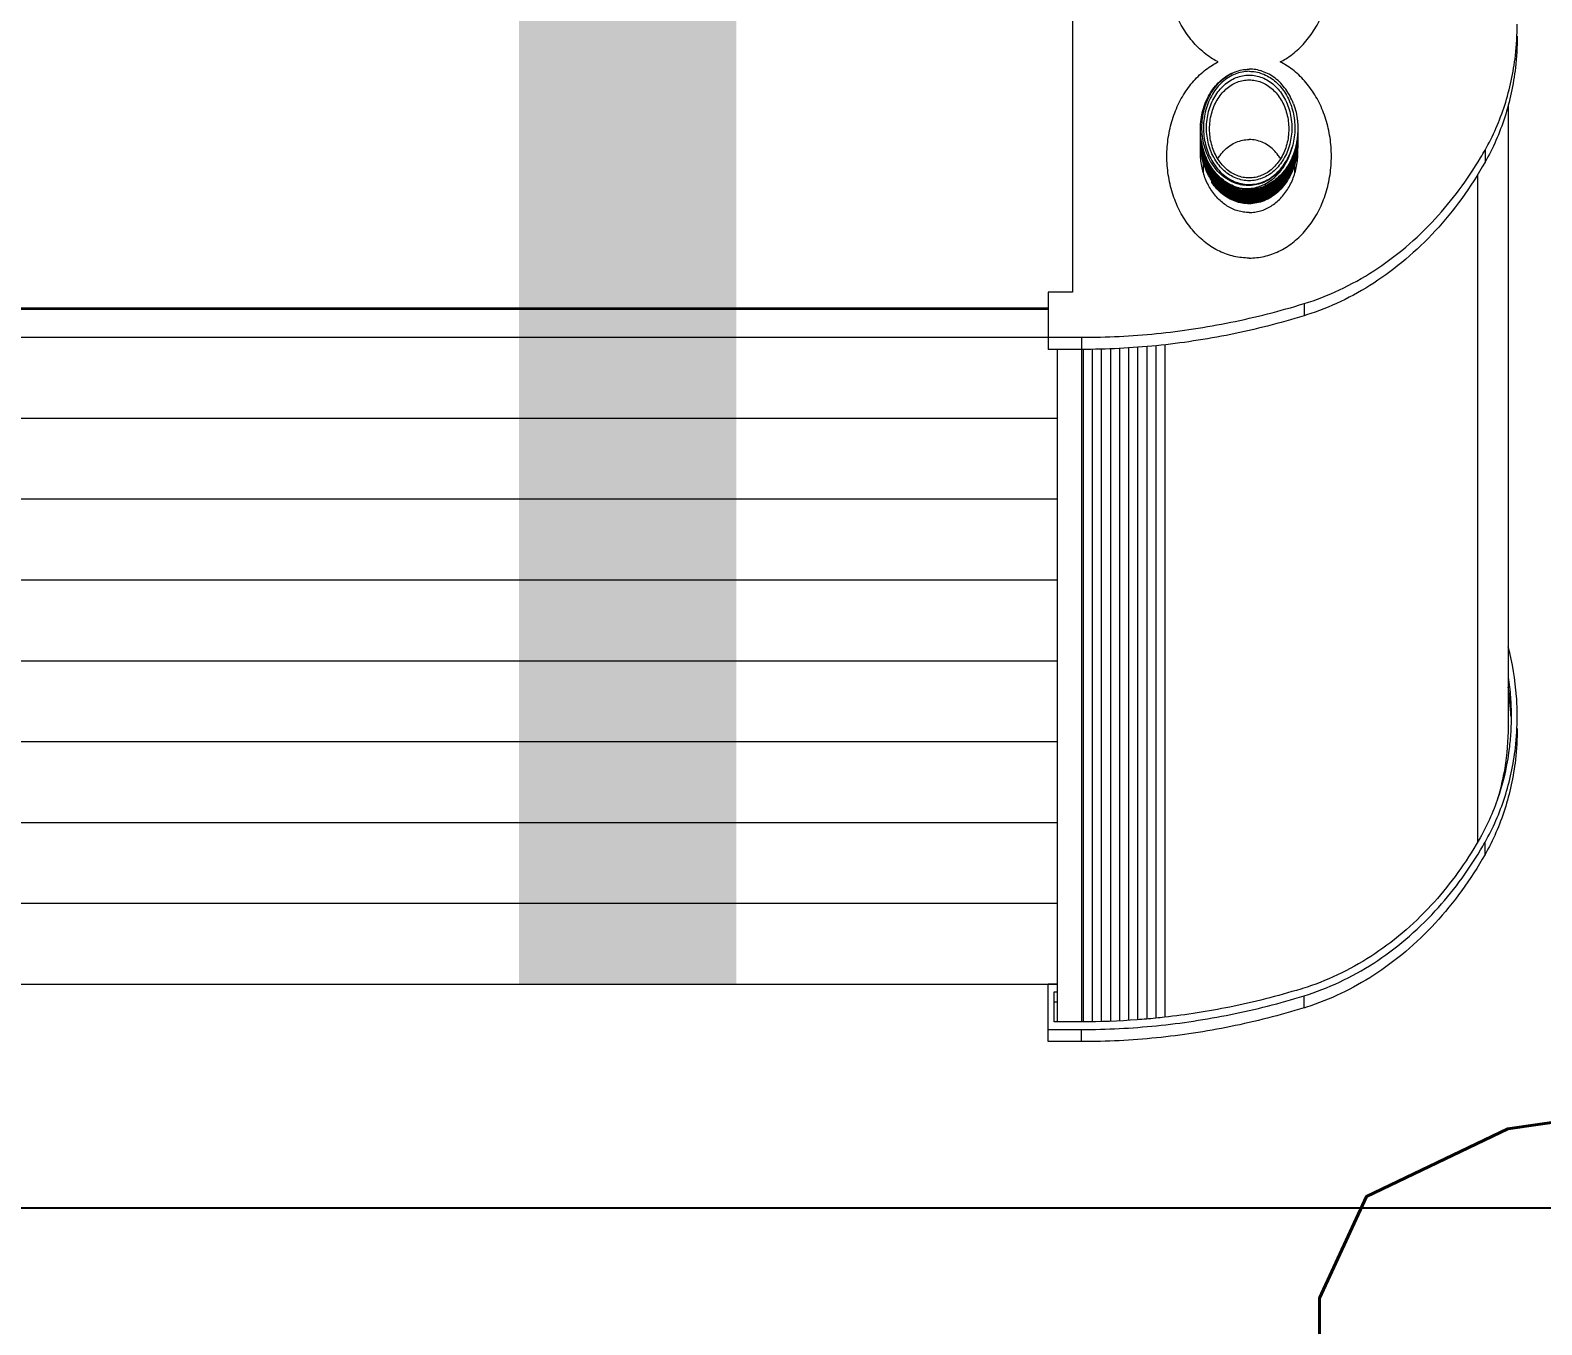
# Model space of a CAD drawing. Extents: x 27938 to 1507990, y 110129 to 923079.
# Drawn here: x 860790.5 to 861172.8, y 672027.6 to 672355.1 of the extents above; entities that cross this region are included whole.
import ezdxf

# ---------------------------------------------------------------- set-up
doc = ezdxf.new("R2010")
doc.units = 0
doc.header["$LTSCALE"] = 1000
doc.header["$MEASUREMENT"] = 0
for name, color, linetype in [('PIPE-废水', 31, 'TG_F'), ('TEXT_废水', 7, 'Continuous'), ('看线', 251, 'Continuous')]:
    doc.layers.add(name, color=color, linetype=linetype)
doc.layers.add('平面-空调预留孔', color=173, linetype='Continuous', lineweight=15)
doc.styles.add('_TWT_PIPEDN', font='SIMPLEX', dxfattribs={"width": 0.8, "height": 3.5, "bigfont": 'HZTXT'})
doc.styles.add('TG_LINETYPE', font='SIMPLEX', dxfattribs={"width": 0.8, "height": 3, "bigfont": 'HZTXT'})
doc.linetypes.add('TG_F', pattern='A,2,-0.3,["F",TG_LINETYPE,S=0.1,R=0,X=-0.23,Y=-0.15],0', length=2.3)

# ---------------------------------------------------------------- blocks, each defined once
blk = doc.blocks.new('gdgdgdrgdfsfs')
at = {"layer": '平面-空调预留孔'}
for p, q in [((701455.02, 763967.56), (701455.02, 763849.22)), ((701344.83, 763896.45), (701344.83, 763739.33)), ((701350.66, 763885.12), (701350.66, 763882.06)), ((701398.77, 763879.29), (701398.77, 763881.58)), ((701421.88, 763879.29), (701421.88, 763881.58)), ((701352.55, 763879), (701352.55, 763710.12)), ((701419.64, 763877.05), (701419.75, 763876.91)), ((701419.75, 763876.91), (701419.75, 763877.2)), ((701455.02, 763849.22), (701461.18, 763849.22)), ((701461.18, 763849.22), (701461.18, 763834.7)), ((701396.44, 763846.29), (701396.44, 763843.22)), ((703023.86, 763845.19), (701461.18, 763845.19)), ((703023.86, 763844.89), (701461.18, 763844.89)), ((701431.65, 763835.9), (701431.65, 763665.8)), ((701433.95, 763835.63), (701433.95, 763665.53)), ((701461.18, 763837.76), (701452.7, 763837.76)), ((701452.7, 763837.76), (701452.7, 763664.59)), ((703023.86, 763837.79), (701461.18, 763837.79)), ((701436.24, 763835.44), (701436.24, 763665.33)), ((701438.55, 763835.25), (701438.55, 763665.14)), ((701440.83, 763835.08), (701440.83, 763664.97)), ((701443.14, 763834.97), (701443.14, 763664.86)), ((701445.43, 763834.85), (701445.43, 763664.74)), ((701447.74, 763834.78), (701447.74, 763664.67)), ((701450.02, 763834.74), (701450.02, 763664.63)), ((701452.33, 763834.7), (701452.33, 763664.59)), ((701452.7, 763834.7), (701461.18, 763834.7)), ((701458.87, 763834.7), (701458.87, 763664.59)), ((703026.17, 763817.33), (701458.87, 763817.33)), ((703026.17, 763796.87), (701458.87, 763796.87)), ((703026.17, 763776.42), (701458.87, 763776.42)), ((703026.17, 763755.96), (701458.87, 763755.96)), ((703026.17, 763735.5), (701458.87, 763735.5)), ((703026.17, 763715.04), (701458.87, 763715.04)), ((701350.66, 763706.97), (701350.66, 763710.04)), ((703026.17, 763694.59), (701458.87, 763694.59)), ((701396.44, 763668.13), (701396.44, 763671.2)), ((701458.87, 763674.13), (701461.18, 763674.13)), ((703026.17, 763674.13), (701458.87, 763674.13)), ((701459.64, 763672.22), (701458.87, 763672.22)), ((701459.64, 763664.59), (701459.64, 763672.22)), ((701461.18, 763659.61), (701461.18, 763674.13)), ((701459.64, 763669.66), (701458.87, 763669.66)), ((701452.7, 763664.59), (701459.64, 763664.59)), ((701461.18, 763662.68), (701452.7, 763662.68)), ((701452.7, 763659.61), (701452.7, 763662.68)), ((701452.7, 763659.61), (701461.18, 763659.61))]:
    blk.add_line(p, q, dxfattribs=at)
for points, knots in [([(701402.47, 763907.43), (701401.99, 763907.67), (701400.93, 763908.26), (701399.36, 763909.35), (701397.77, 763910.7), (701396.29, 763912.22), (701394.93, 763913.9), (701393.7, 763915.74), (701392.61, 763917.7), (701391.68, 763919.79), (701390.9, 763921.97), (701390.29, 763924.23), (701389.84, 763926.55), (701389.58, 763928.91), (701389.49, 763931.29), (701389.58, 763933.67), (701389.84, 763936.03), (701390.29, 763938.35), (701390.9, 763940.61), (701391.68, 763942.8), (701392.61, 763944.88), (701393.7, 763946.84), (701394.93, 763948.68), (701396.29, 763950.36), (701397.77, 763951.89), (701399.36, 763953.23), (701401.04, 763954.39), (701402.8, 763955.35), (701404.62, 763956.11), (701406.5, 763956.66), (701408.4, 763956.98), (701409.68, 763957.06), (701410.32, 763957.06)], [0, 0, 0, 0, 1.986347, 4.428546, 6.86387, 9.291786, 11.712008, 14.124513, 16.529539, 18.927583, 21.319387, 23.705909, 26.088297, 28.467843, 30.845942, 33.224041, 35.603587, 37.985975, 40.372497, 42.764301, 45.162345, 47.567371, 49.979876, 52.400098, 54.828014, 57.263338, 59.705537, 62.153848, 64.607308, 67.064783, 69.52501, 71.986635, 71.986635, 71.986635, 71.986635]), ([(701418.18, 763907.43), (701418.66, 763907.67), (701419.71, 763908.26), (701421.29, 763909.35), (701422.88, 763910.7), (701424.36, 763912.22), (701425.72, 763913.9), (701426.95, 763915.74), (701428.04, 763917.7), (701428.97, 763919.79), (701429.75, 763921.97), (701430.36, 763924.23), (701430.8, 763926.55), (701431.07, 763928.91), (701431.16, 763931.29), (701431.07, 763933.67), (701430.8, 763936.03), (701430.36, 763938.35), (701429.75, 763940.61), (701428.97, 763942.8), (701428.04, 763944.88), (701426.95, 763946.84), (701425.72, 763948.68), (701424.36, 763950.36), (701422.88, 763951.89), (701421.29, 763953.23), (701419.61, 763954.39), (701417.85, 763955.35), (701416.02, 763956.11), (701414.15, 763956.66), (701412.25, 763956.98), (701410.96, 763957.06), (701410.32, 763957.06)], [0, 0, 0, 0, 1.986347, 4.428546, 6.86387, 9.291786, 11.712008, 14.124513, 16.529539, 18.927583, 21.319387, 23.70591, 26.088297, 28.467843, 30.845942, 33.224041, 35.603587, 37.985975, 40.372497, 42.764301, 45.162345, 47.567371, 49.979876, 52.400098, 54.828014, 57.263338, 59.705537, 62.153848, 64.607308, 67.064783, 69.52501, 71.986635, 71.986635, 71.986635, 71.986635]), ([(701350.66, 763885.12), (701348.66, 763888.64), (701345.3, 763896.3), (701342.92, 763907.34), (701342.52, 763914.33), (701342.52, 763916.98)], [0, 0, 0, 0, 13.053869, 26.0339, 33.984373, 33.984373, 33.984373, 33.984373]), ([(701342.52, 763913.91), (701342.52, 763911.26), (701342.92, 763904.27), (701345.3, 763893.23), (701348.66, 763885.58), (701350.66, 763882.06)], [0, 0, 0, 0, 7.950473, 20.930505, 33.984373, 33.984373, 33.984373, 33.984373]), ([(701410.32, 763857.81), (701409.68, 763857.81), (701408.4, 763857.88), (701406.5, 763858.21), (701404.62, 763858.75), (701402.8, 763859.51), (701401.04, 763860.47), (701399.36, 763861.63), (701397.77, 763862.98), (701396.29, 763864.5), (701394.93, 763866.19), (701393.7, 763868.02), (701392.61, 763869.99), (701391.68, 763872.07), (701390.9, 763874.25), (701390.29, 763876.51), (701389.84, 763878.83), (701389.58, 763881.19), (701389.49, 763883.57), (701389.58, 763885.96), (701389.84, 763888.32), (701390.29, 763890.64), (701390.9, 763892.9), (701391.68, 763895.08), (701392.61, 763897.16), (701393.7, 763899.13), (701394.93, 763900.96), (701396.29, 763902.65), (701397.77, 763904.17), (701399.36, 763905.51), (701400.93, 763906.6), (701401.99, 763907.19), (701402.47, 763907.43)], [0, 0, 0, 0, 2.461625, 4.921852, 7.379327, 9.832786, 12.281097, 14.723296, 17.158621, 19.586536, 22.006759, 24.419263, 26.824289, 29.222334, 31.614138, 34.00066, 36.383048, 38.762593, 41.140693, 43.518792, 45.898338, 48.280725, 50.667247, 53.059051, 55.457096, 57.862122, 60.274626, 62.694849, 65.122765, 67.558089, 70.000288, 71.986635, 71.986635, 71.986635, 71.986635]), ([(701410.32, 763905.05), (701409.77, 763905.05), (701408.65, 763904.95), (701406.99, 763904.5), (701405.4, 763903.74), (701403.91, 763902.7), (701402.55, 763901.4), (701401.37, 763899.86), (701400.38, 763898.13), (701399.61, 763896.23), (701399.07, 763894.22), (701398.78, 763892.12), (701398.74, 763890), (701398.95, 763887.89), (701399.26, 763886.53), (701399.45, 763885.87)], [0, 0, 0, 0, 2.137977, 4.300162, 6.473934, 8.64685, 10.808511, 12.957159, 15.095003, 17.223721, 19.344568, 21.460064, 23.57327, 25.687705, 27.806749, 27.806749, 27.806749, 27.806749]), ([(701399.12, 763896.85), (701399.37, 763897.51), (701399.96, 763898.8), (701401.04, 763900.54), (701402.31, 763902.07), (701403.72, 763903.34), (701405.26, 763904.35), (701406.9, 763905.08), (701408.6, 763905.52), (701409.75, 763905.61), (701410.32, 763905.6)], [0, 0, 0, 0, 2.212656, 4.442671, 6.665007, 8.870084, 11.076987, 13.286844, 15.499687, 17.711013, 17.711013, 17.711013, 17.711013]), ([(701410.32, 763905.05), (701410.92, 763905.05), (701412.13, 763904.93), (701413.88, 763904.41), (701415.55, 763903.57), (701417.1, 763902.4), (701418.48, 763900.96), (701419.66, 763899.27), (701420.62, 763897.37), (701421.33, 763895.31), (701421.77, 763893.13), (701421.93, 763890.9), (701421.81, 763888.66), (701421.41, 763886.48), (701420.74, 763884.4), (701419.82, 763882.47), (701418.67, 763880.74), (701417.32, 763879.26), (701415.79, 763878.06), (701414.14, 763877.16), (701412.39, 763876.59), (701410.99, 763876.41), (701410.19, 763876.42), (701409.99, 763876.42)], [0, 0, 0, 0, 2.305668, 4.607754, 6.902871, 9.188293, 11.462217, 13.723949, 15.973975, 18.213922, 20.446417, 22.674838, 24.902972, 27.134639, 29.3733, 31.621712, 33.881665, 36.153817, 38.437648, 40.731514, 43.032817, 45.33826, 46.106879, 46.106879, 46.106879, 46.106879]), ([(701410.32, 763857.81), (701410.96, 763857.81), (701412.25, 763857.88), (701414.15, 763858.21), (701416.02, 763858.75), (701417.85, 763859.51), (701419.61, 763860.47), (701421.29, 763861.63), (701422.88, 763862.98), (701424.36, 763864.5), (701425.72, 763866.19), (701426.95, 763868.02), (701428.04, 763869.99), (701428.97, 763872.07), (701429.75, 763874.25), (701430.36, 763876.51), (701430.8, 763878.83), (701431.07, 763881.19), (701431.16, 763883.57), (701431.07, 763885.96), (701430.8, 763888.32), (701430.36, 763890.64), (701429.75, 763892.9), (701428.97, 763895.08), (701428.04, 763897.16), (701426.95, 763899.13), (701425.72, 763900.96), (701424.36, 763902.65), (701422.88, 763904.17), (701421.29, 763905.51), (701419.71, 763906.6), (701418.66, 763907.19), (701418.18, 763907.43)], [0, 0, 0, 0, 2.461625, 4.921852, 7.379327, 9.832786, 12.281097, 14.723296, 17.158621, 19.586536, 22.006759, 24.419263, 26.824289, 29.222334, 31.614138, 34.00066, 36.383048, 38.762593, 41.140693, 43.518792, 45.898338, 48.280725, 50.667247, 53.059051, 55.457096, 57.862122, 60.274626, 62.694849, 65.122765, 67.558089, 70.000288, 71.986635, 71.986635, 71.986635, 71.986635]), ([(701413.74, 763904.96), (701413.24, 763905.15), (701412.11, 763905.47), (701410.95, 763905.6), (701410.32, 763905.6)], [0, 0, 0, 0, 2.024116, 4.434308, 4.434308, 4.434308, 4.434308]), ([(701422.65, 763890.38), (701422.65, 763890.63), (701422.63, 763891.66), (701422.45, 763893.46), (701421.93, 763895.68), (701421.15, 763897.78), (701420.12, 763899.7), (701418.87, 763901.41), (701417.42, 763902.87), (701415.81, 763904.04), (701414.54, 763904.67), (701413.84, 763904.92), (701413.74, 763904.96)], [0, 0, 0, 0, 0.757654, 3.085945, 5.392417, 7.698881, 10.018413, 12.34585, 14.689583, 17.061788, 19.47457, 19.869616, 19.869616, 19.869616, 19.869616]), ([(701420.61, 763898.3), (701420.41, 763898.71), (701419.86, 763899.75), (701418.8, 763901.28), (701417.37, 763902.79), (701415.77, 763904.01), (701414.52, 763904.65), (701413.84, 763904.92), (701413.74, 763904.96)], [0, 0, 0, 0, 1.420721, 3.763623, 6.123148, 8.498807, 10.888961, 11.267661, 11.267661, 11.267661, 11.267661]), ([(701410.32, 763904.09), (701409.77, 763904.09), (701408.66, 763903.99), (701407.01, 763903.51), (701405.44, 763902.71), (701403.98, 763901.61), (701402.68, 763900.24), (701401.57, 763898.64), (701400.68, 763896.84), (701400.03, 763894.89), (701399.63, 763892.84), (701399.49, 763890.73), (701399.63, 763888.63), (701400.03, 763886.57), (701400.68, 763884.62), (701401.57, 763882.83), (701402.68, 763881.23), (701403.98, 763879.86), (701405.44, 763878.76), (701407.01, 763877.96), (701408.66, 763877.48), (701409.77, 763877.37), (701410.32, 763877.37)], [0, 0, 0, 0, 2.121644, 4.280213, 6.452417, 8.61656, 10.758308, 12.884296, 15.003609, 17.115656, 19.219406, 21.318393, 23.417397, 25.521186, 27.633238, 29.752486, 31.878477, 34.020423, 36.184725, 38.356691, 40.514565, 42.635707, 42.635707, 42.635707, 42.635707]), ([(701410.32, 763902.88), (701409.81, 763902.88), (701408.77, 763902.79), (701407.25, 763902.34), (701405.78, 763901.6), (701404.43, 763900.57), (701403.22, 763899.3), (701402.2, 763897.82), (701401.37, 763896.15), (701400.76, 763894.34), (701400.39, 763892.43), (701400.31, 763891.13), (701400.31, 763890.48)], [0, 0, 0, 0, 1.97168, 3.975967, 5.992878, 8.002284, 9.990887, 11.964866, 13.93265, 15.893683, 17.847011, 19.795159, 19.795159, 19.795159, 19.795159]), ([(701410.32, 763877.37), (701410.88, 763877.37), (701411.99, 763877.48), (701413.63, 763877.96), (701415.21, 763878.76), (701416.67, 763879.86), (701417.97, 763881.23), (701419.08, 763882.83), (701419.97, 763884.63), (701420.62, 763886.58), (701421.02, 763888.63), (701421.16, 763890.73), (701421.02, 763892.84), (701420.62, 763894.89), (701419.97, 763896.84), (701419.08, 763898.64), (701417.97, 763900.24), (701416.67, 763901.61), (701415.21, 763902.71), (701413.63, 763903.51), (701411.99, 763903.99), (701410.88, 763904.09), (701410.32, 763904.09)], [0, 0, 0, 0, 2.121644, 4.280213, 6.452417, 8.61656, 10.758308, 12.884296, 15.003609, 17.115656, 19.219406, 21.318393, 23.417397, 25.521186, 27.633238, 29.752487, 31.878477, 34.020423, 36.184725, 38.356691, 40.514565, 42.635707, 42.635707, 42.635707, 42.635707]), ([(701420.34, 763890.48), (701420.34, 763891.13), (701420.26, 763892.43), (701419.89, 763894.34), (701419.28, 763896.15), (701418.45, 763897.82), (701417.42, 763899.3), (701416.22, 763900.57), (701414.86, 763901.6), (701413.4, 763902.34), (701411.87, 763902.79), (701410.84, 763902.88), (701410.32, 763902.88)], [0, 0, 0, 0, 1.949675, 3.903034, 5.864065, 7.831782, 9.805758, 11.794545, 13.804094, 15.820773, 17.824394, 19.795158, 19.795158, 19.795158, 19.795158]), ([(701399.12, 763896.85), (701398.86, 763896.16), (701398.43, 763894.72), (701398.1, 763892.72), (701398.01, 763891.45), (701398, 763890.94)], [0, 0, 0, 0, 2.29869, 4.590888, 6.111561, 6.111561, 6.111561, 6.111561]), ([(701421.47, 763896.11), (701421.32, 763896.59), (701421.05, 763897.33), (701420.73, 763898.05), (701420.61, 763898.3)], [0, 0, 0, 0, 1.54428, 2.452287, 2.452287, 2.452287, 2.452287]), ([(701399.45, 763885.87), (701399.65, 763885.16), (701400.14, 763883.77), (701401.13, 763881.86), (701402.34, 763880.17), (701403.76, 763878.72), (701405.33, 763877.57), (701407.04, 763876.73), (701408.83, 763876.24), (701410.66, 763876.09), (701412.5, 763876.3), (701414.28, 763876.86), (701415.98, 763877.76), (701417.54, 763878.97), (701418.93, 763880.48), (701420.12, 763882.23), (701421.07, 763884.2), (701421.77, 763886.33), (701422.19, 763888.57), (701422.32, 763890.87), (701422.2, 763892.62), (701422.06, 763893.59), (701422.02, 763893.81)], [0, 0, 0, 0, 2.262925, 4.539068, 6.829778, 9.135271, 11.454619, 13.785788, 16.125833, 18.471585, 20.819815, 23.166135, 25.507131, 27.840104, 30.163447, 32.476695, 34.780544, 37.076952, 39.368911, 41.660156, 43.954719, 44.614312, 44.614312, 44.614312, 44.614312]), ([(701421.69, 763895.34), (701421.68, 763895.36), (701421.62, 763895.62), (701421.54, 763895.87), (701421.47, 763896.11)], [0, 0, 0, 0, 0.0502848, 0.8206105, 0.8206105, 0.8206105, 0.8206105]), ([(701398, 763890.43), (701398, 763890.34), (701398, 763890.19), (701398, 763890.05), (701398, 763889.99)], [0, 0, 0, 0, 0.2554517, 0.4387181, 0.4387181, 0.4387181, 0.4387181]), ([(701398.01, 763889.44), (701398.02, 763889.19), (701398.08, 763888.19), (701398.31, 763886.45), (701398.88, 763884.29), (701399.7, 763882.25), (701400.76, 763880.37), (701402.03, 763878.72), (701403.47, 763877.32), (701405.05, 763876.21), (701406.74, 763875.39), (701408.51, 763874.89), (701409.72, 763874.77), (701410.32, 763874.77)], [0, 0, 0, 0, 0.75079, 3.007199, 5.260342, 7.551221, 9.867615, 12.185272, 14.480647, 16.777294, 19.084192, 21.41033, 23.728964, 23.728964, 23.728964, 23.728964]), ([(701398.03, 763889.31), (701398.06, 763888.83), (701398.18, 763887.6), (701398.58, 763885.65), (701399.3, 763883.52), (701400.26, 763881.56), (701401.45, 763879.79), (701402.84, 763878.27), (701404.4, 763877.02), (701406.09, 763876.07), (701407.88, 763875.45), (701409.72, 763875.17), (701411.57, 763875.23), (701412.79, 763875.5), (701413.39, 763875.69)], [0, 0, 0, 0, 1.427608, 3.721303, 6.022335, 8.333241, 10.655649, 12.990143, 15.336226, 17.692368, 20.056153, 22.424505, 24.793683, 27.160253, 27.160253, 27.160253, 27.160253]), ([(701398.03, 763889.23), (701398.04, 763889.12), (701398.11, 763888.22), (701398.35, 763886.54), (701398.97, 763884.31), (701399.86, 763882.22), (701401, 763880.32), (701402.35, 763878.66), (701403.89, 763877.27), (701405.59, 763876.2), (701407.39, 763875.46), (701409.27, 763875.06), (701411.16, 763875.03), (701412.55, 763875.27), (701413.29, 763875.49), (701413.42, 763875.53)], [0, 0, 0, 0, 0.354984, 2.710536, 5.071914, 7.441995, 9.822659, 12.214704, 14.617801, 17.030579, 19.450654, 21.874855, 24.299598, 26.721147, 27.226934, 27.226934, 27.226934, 27.226934]), ([(701400.31, 763890.48), (701400.31, 763889.83), (701400.39, 763888.52), (701400.76, 763886.62), (701401.37, 763884.81), (701402.2, 763883.14), (701403.23, 763881.65), (701404.43, 763880.38), (701405.79, 763879.36), (701407.25, 763878.62), (701408.78, 763878.17), (701409.81, 763878.07), (701410.32, 763878.07)], [0, 0, 0, 0, 1.949675, 3.903034, 5.864065, 7.831781, 9.805757, 11.794547, 13.804093, 15.820774, 17.82439, 19.795155, 19.795155, 19.795155, 19.795155]), ([(701410.32, 763878.07), (701410.84, 763878.07), (701411.87, 763878.17), (701413.4, 763878.62), (701414.86, 763879.36), (701416.22, 763880.38), (701417.42, 763881.65), (701418.45, 763883.14), (701419.28, 763884.81), (701419.89, 763886.62), (701420.26, 763888.52), (701420.34, 763889.83), (701420.34, 763890.48)], [0, 0, 0, 0, 1.971682, 3.975961, 5.992875, 8.002276, 9.990884, 11.964864, 13.932646, 15.893679, 17.847007, 19.795155, 19.795155, 19.795155, 19.795155]), ([(701413.39, 763875.69), (701414, 763875.88), (701415.2, 763876.38), (701416.87, 763877.45), (701418.38, 763878.81), (701419.71, 763880.44), (701420.81, 763882.29), (701421.68, 763884.33), (701422.3, 763886.51), (701422.55, 763888.2), (701422.61, 763889.13), (701422.62, 763889.3)], [0, 0, 0, 0, 2.419085, 4.806618, 7.160779, 9.5014, 11.825717, 14.130134, 16.432449, 18.750733, 19.250135, 19.250135, 19.250135, 19.250135]), ([(701398, 763887.39), (701398, 763887.38), (701398, 763887.32), (701398, 763887.27), (701398, 763887.22)], [0, 0, 0, 0, 0.0304403, 0.164694, 0.164694, 0.164694, 0.164694]), ([(701398, 763887.22), (701398, 763886.47), (701398.11, 763884.92), (701398.55, 763882.62), (701399.3, 763880.38), (701400.32, 763878.31), (701401.6, 763876.46), (701403.08, 763874.89), (701404.74, 763873.63), (701406.53, 763872.7), (701408.4, 763872.14), (701409.69, 763872.01), (701410.32, 763872)], [0, 0, 0, 0, 2.264326, 4.649014, 7.063528, 9.51833, 11.985282, 14.433442, 16.884135, 19.355752, 21.816429, 24.271552, 24.271552, 24.271552, 24.271552]), ([(701398.81, 763881.75), (701398.73, 763882), (701398.45, 763883), (701398.12, 763884.72), (701398.01, 763886.21), (701398, 763886.9)], [0, 0, 0, 0, 0.804012, 3.201424, 5.270438, 5.270438, 5.270438, 5.270438]), ([(701398, 763884.6), (701398, 763884.89), (701398, 763885.27), (701398.02, 763885.65), (701398.03, 763885.73)], [0, 0, 0, 0, 0.887451, 1.137653, 1.137653, 1.137653, 1.137653]), ([(701398.01, 763888.92), (701398.03, 763888.38), (701398.14, 763887.05), (701398.54, 763884.96), (701399.28, 763882.72), (701400.3, 763880.64), (701401.57, 763878.79), (701403.05, 763877.22), (701404.7, 763875.95), (701406.5, 763875.02), (701408.39, 763874.44), (701409.68, 763874.31), (701410.32, 763874.31)], [0, 0, 0, 0, 1.611983, 4.01162, 6.421658, 8.872126, 11.335173, 13.780129, 16.219954, 18.700466, 21.193633, 23.664612, 23.664612, 23.664612, 23.664612]), ([(701398.01, 763888.61), (701398.03, 763888), (701398.14, 763886.6), (701398.56, 763884.45), (701399.3, 763882.22), (701400.32, 763880.16), (701401.57, 763878.33), (701403.04, 763876.76), (701404.69, 763875.5), (701406.49, 763874.56), (701408.39, 763873.98), (701409.68, 763873.85), (701410.32, 763873.85)], [0, 0, 0, 0, 1.814158, 4.214519, 6.617301, 9.049455, 11.483269, 13.902166, 16.35284, 18.843705, 21.342048, 23.812808, 23.812808, 23.812808, 23.812808]), ([(701398.01, 763888.15), (701398.03, 763887.54), (701398.14, 763886.14), (701398.56, 763883.99), (701399.3, 763881.76), (701400.31, 763879.71), (701401.56, 763877.89), (701403.02, 763876.32), (701404.68, 763875.04), (701406.48, 763874.1), (701408.38, 763873.52), (701409.68, 763873.39), (701410.32, 763873.39)], [0, 0, 0, 0, 1.812235, 4.218374, 6.61916, 9.033759, 11.449588, 13.878852, 16.335035, 18.831715, 21.336077, 23.812806, 23.812806, 23.812806, 23.812806]), ([(701398.01, 763887.5), (701398.04, 763886.96), (701398.15, 763885.62), (701398.55, 763883.54), (701399.29, 763881.32), (701400.3, 763879.27), (701401.56, 763877.43), (701403.03, 763875.86), (701404.68, 763874.58), (701406.48, 763873.64), (701408.38, 763873.06), (701409.68, 763872.93), (701410.32, 763872.93)], [0, 0, 0, 0, 1.620913, 4.02608, 6.417024, 8.82662, 11.264547, 13.701853, 16.157063, 18.652541, 21.155663, 23.631163, 23.631163, 23.631163, 23.631163]), ([(701398.01, 763887.04), (701398.04, 763886.51), (701398.15, 763885.17), (701398.55, 763883.09), (701399.29, 763880.85), (701400.31, 763878.79), (701401.58, 763876.94), (701403.05, 763875.37), (701404.71, 763874.11), (701406.5, 763873.17), (701408.39, 763872.6), (701409.68, 763872.47), (701410.32, 763872.46)], [0, 0, 0, 0, 1.616155, 4.01432, 6.414493, 8.855679, 11.310628, 13.74877, 16.196718, 18.681843, 21.171943, 23.63284, 23.63284, 23.63284, 23.63284]), ([(701410.32, 763872.3), (701409.69, 763872.3), (701408.4, 763872.43), (701406.53, 763873), (701404.74, 763873.92), (701403.08, 763875.18), (701401.6, 763876.75), (701400.32, 763878.6), (701399.3, 763880.68), (701398.55, 763882.92), (701398.15, 763885), (701398.04, 763886.32), (701398.01, 763886.85)], [0, 0, 0, 0, 2.455123, 4.915801, 7.387417, 9.83811, 12.286271, 14.753222, 17.208024, 19.622538, 22.007227, 23.605466, 23.605466, 23.605466, 23.605466]), ([(701410.32, 763874.6), (701409.68, 763874.61), (701408.39, 763874.74), (701406.5, 763875.31), (701404.7, 763876.25), (701403.05, 763877.51), (701401.57, 763879.08), (701400.3, 763880.94), (701399.28, 763883.01), (701398.54, 763885.25), (701398.15, 763887.29), (701398.04, 763888.58), (701398.02, 763889.07)], [0, 0, 0, 0, 2.470979, 4.964147, 7.444659, 9.884484, 12.32944, 14.792486, 17.242955, 19.652993, 22.052629, 23.519751, 23.519751, 23.519751, 23.519751]), ([(701410.32, 763874.14), (701409.68, 763874.14), (701408.39, 763874.28), (701406.49, 763874.85), (701404.69, 763875.79), (701403.04, 763877.06), (701401.57, 763878.62), (701400.32, 763880.46), (701399.3, 763882.51), (701398.56, 763884.74), (701398.16, 763886.8), (701398.04, 763888.1), (701398.02, 763888.61)], [0, 0, 0, 0, 2.47076, 4.969103, 7.459968, 9.910642, 12.329539, 14.763353, 17.195507, 19.598289, 21.99865, 23.519944, 23.519944, 23.519944, 23.519944]), ([(701410.32, 763873.68), (701409.68, 763873.68), (701408.38, 763873.82), (701406.48, 763874.4), (701404.68, 763875.34), (701403.02, 763876.61), (701401.56, 763878.18), (701400.31, 763880.01), (701399.3, 763882.06), (701398.56, 763884.28), (701398.16, 763886.34), (701398.04, 763887.64), (701398.02, 763888.15)], [0, 0, 0, 0, 2.476729, 4.981091, 7.477771, 9.933954, 12.363219, 14.779047, 17.193646, 19.594432, 22.000571, 23.519935, 23.519935, 23.519935, 23.519935]), ([(701410.32, 763873.22), (701409.68, 763873.22), (701408.38, 763873.36), (701406.48, 763873.94), (701404.68, 763874.88), (701403.03, 763876.15), (701401.56, 763877.73), (701400.3, 763879.56), (701399.29, 763881.61), (701398.55, 763883.83), (701398.16, 763885.88), (701398.04, 763887.18), (701398.02, 763887.69)], [0, 0, 0, 0, 2.4755, 4.978623, 7.4741, 9.929311, 12.366616, 14.804543, 17.21414, 19.605084, 22.01025, 23.519816, 23.519816, 23.519816, 23.519816]), ([(701410.32, 763872.76), (701409.68, 763872.76), (701408.39, 763872.9), (701406.5, 763873.47), (701404.71, 763874.4), (701403.05, 763875.67), (701401.58, 763877.24), (701400.31, 763879.08), (701399.29, 763881.15), (701398.55, 763883.38), (701398.16, 763885.43), (701398.04, 763886.73), (701398.02, 763887.23)], [0, 0, 0, 0, 2.460897, 4.950998, 7.436122, 9.88407, 12.322212, 14.777161, 17.218347, 19.61852, 22.016686, 23.51988, 23.51988, 23.51988, 23.51988]), ([(701398.06, 763885.32), (701398.09, 763885.06), (701398.2, 763884.01), (701398.44, 763882.75), (701398.71, 763881.79), (701398.77, 763881.58)], [0, 0, 0, 0, 0.784667, 3.182079, 3.845844, 3.845844, 3.845844, 3.845844]), ([(701413.39, 763875.69), (701412.8, 763875.54), (701411.61, 763875.36), (701409.81, 763875.41), (701408.05, 763875.78), (701406.35, 763876.47), (701404.76, 763877.46), (701403.3, 763878.72), (701402.01, 763880.22), (701400.92, 763881.94), (701400.05, 763883.83), (701399.63, 763885.18), (701399.45, 763885.87)], [0, 0, 0, 0, 2.301475, 4.59733, 6.884274, 9.158922, 11.418438, 13.660568, 15.88387, 18.087778, 20.272592, 22.439455, 22.439455, 22.439455, 22.439455]), ([(701409.99, 763876.42), (701409.59, 763876.44), (701408.59, 763876.54), (701407.02, 763876.95), (701405.34, 763877.75), (701403.77, 763878.87), (701402.36, 763880.27), (701401.15, 763881.93), (701400.16, 763883.8), (701399.66, 763885.17), (701399.45, 763885.87)], [0, 0, 0, 0, 1.538365, 3.840764, 6.13678, 8.423517, 10.698975, 12.962237, 15.213559, 17.454529, 17.454529, 17.454529, 17.454529]), ([(701402.37, 763882.94), (701402.56, 763883.23), (701403.11, 763884.04), (701404.15, 763885.23), (701405.54, 763886.35), (701407.06, 763887.18), (701408.67, 763887.68), (701409.77, 763887.8), (701410.32, 763887.8)], [0, 0, 0, 0, 1.134266, 3.220872, 5.31895, 7.426887, 9.542027, 11.660965, 11.660965, 11.660965, 11.660965]), ([(701410.32, 763874.77), (701410.97, 763874.76), (701412.26, 763874.88), (701414.16, 763875.43), (701415.97, 763876.35), (701417.62, 763877.6), (701419.08, 763879.14), (701420.33, 763880.95), (701421.35, 763882.98), (701422.09, 763885.18), (701422.48, 763887.16), (701422.6, 763888.39), (701422.62, 763888.84)], [0, 0, 0, 0, 2.472909, 4.969982, 7.45616, 9.898873, 12.308077, 14.709373, 17.113668, 19.495227, 21.877118, 23.211013, 23.211013, 23.211013, 23.211013]), ([(701422.61, 763888.54), (701422.59, 763888.15), (701422.47, 763886.97), (701422.1, 763885.04), (701421.35, 763882.83), (701420.34, 763880.79), (701419.07, 763878.97), (701417.6, 763877.42), (701415.95, 763876.18), (701414.15, 763875.27), (701412.26, 763874.71), (701410.97, 763874.6), (701410.32, 763874.6)], [0, 0, 0, 0, 1.184285, 3.559568, 5.941794, 8.362412, 10.794446, 13.209044, 15.645696, 18.125165, 20.615287, 23.081282, 23.081282, 23.081282, 23.081282]), ([(701410.32, 763874.31), (701410.97, 763874.3), (701412.26, 763874.42), (701414.15, 763874.97), (701415.95, 763875.88), (701417.6, 763877.13), (701419.07, 763878.67), (701420.34, 763880.49), (701421.35, 763882.53), (701422.1, 763884.74), (701422.48, 763886.72), (701422.6, 763887.94), (701422.62, 763888.38)], [0, 0, 0, 0, 2.465995, 4.956117, 7.435587, 9.872238, 12.286836, 14.71887, 17.139488, 19.521714, 21.896997, 23.210894, 23.210894, 23.210894, 23.210894]), ([(701422.61, 763888.08), (701422.59, 763887.7), (701422.48, 763886.53), (701422.1, 763884.61), (701421.36, 763882.39), (701420.34, 763880.33), (701419.07, 763878.5), (701417.59, 763876.95), (701415.94, 763875.71), (701414.15, 763874.8), (701412.26, 763874.25), (701410.97, 763874.14), (701410.32, 763874.14)], [0, 0, 0, 0, 1.149483, 3.52816, 5.922322, 8.358514, 10.809325, 13.244645, 15.670263, 18.129105, 20.610758, 23.081054, 23.081054, 23.081054, 23.081054]), ([(701410.32, 763873.85), (701410.97, 763873.84), (701412.26, 763873.96), (701414.15, 763874.51), (701415.94, 763875.41), (701417.59, 763876.65), (701419.07, 763878.2), (701420.34, 763880.03), (701421.36, 763882.09), (701422.1, 763884.31), (701422.48, 763886.28), (701422.6, 763887.49), (701422.62, 763887.92)], [0, 0, 0, 0, 2.470295, 4.951948, 7.41079, 9.836408, 12.271729, 14.722539, 17.158732, 19.552893, 21.931571, 23.210791, 23.210791, 23.210791, 23.210791]), ([(701418.28, 763882.94), (701418.09, 763883.23), (701417.54, 763884.04), (701416.5, 763885.23), (701415.11, 763886.35), (701413.59, 763887.18), (701411.98, 763887.68), (701410.88, 763887.8), (701410.32, 763887.8)], [0, 0, 0, 0, 1.134262, 3.220868, 5.318947, 7.426883, 9.542024, 11.660962, 11.660962, 11.660962, 11.660962]), ([(701422.61, 763887.53), (701422.57, 763887.02), (701422.43, 763885.74), (701421.99, 763883.73), (701421.21, 763881.58), (701420.17, 763879.59), (701418.9, 763877.84), (701417.43, 763876.35), (701415.8, 763875.17), (701414.05, 763874.31), (701412.21, 763873.79), (701410.95, 763873.68), (701410.32, 763873.68)], [0, 0, 0, 0, 1.54699, 3.86842, 6.221764, 8.6115, 11.011358, 13.393214, 15.777862, 18.170563, 20.578084, 22.988611, 22.988611, 22.988611, 22.988611]), ([(701410.32, 763873.39), (701410.95, 763873.38), (701412.21, 763873.49), (701414.05, 763874.01), (701415.8, 763874.87), (701417.43, 763876.06), (701418.9, 763877.54), (701420.17, 763879.3), (701421.21, 763881.29), (701421.99, 763883.43), (701422.44, 763885.51), (701422.59, 763886.87), (701422.62, 763887.46)], [0, 0, 0, 0, 2.410527, 4.818048, 7.210749, 9.595397, 11.977253, 14.37711, 16.766846, 19.120191, 21.441621, 23.210896, 23.210896, 23.210896, 23.210896]), ([(701410.32, 763872.93), (701410.96, 763872.92), (701412.24, 763873.04), (701414.12, 763873.58), (701415.91, 763874.48), (701417.57, 763875.72), (701419.05, 763877.26), (701420.33, 763879.09), (701421.35, 763881.14), (701422.09, 763883.35), (701422.51, 763885.48), (701422.62, 763886.86), (701422.64, 763887.45)], [0, 0, 0, 0, 2.450057, 4.910072, 7.375592, 9.814013, 12.245382, 14.692725, 17.125841, 19.517342, 21.878221, 23.668001, 23.668001, 23.668001, 23.668001]), ([(701410.32, 763872.46), (701410.97, 763872.46), (701412.26, 763872.58), (701414.15, 763873.13), (701415.95, 763874.04), (701417.61, 763875.29), (701419.08, 763876.84), (701420.34, 763878.66), (701421.36, 763880.7), (701422.1, 763882.91), (701422.54, 763885.17), (701422.65, 763886.71), (701422.65, 763887.45)], [0, 0, 0, 0, 2.467557, 4.95925, 7.440231, 9.878394, 12.301761, 14.735874, 17.15104, 19.523217, 21.900414, 24.126728, 24.126728, 24.126728, 24.126728]), ([(701422.61, 763887.16), (701422.59, 763886.76), (701422.47, 763885.58), (701422.09, 763883.65), (701421.35, 763881.44), (701420.33, 763879.38), (701419.05, 763877.56), (701417.57, 763876.01), (701415.91, 763874.77), (701414.12, 763873.87), (701412.24, 763873.33), (701410.96, 763873.22), (701410.32, 763873.22)], [0, 0, 0, 0, 1.203258, 3.564136, 5.955638, 8.388753, 10.836096, 13.267465, 15.705887, 18.171406, 20.631422, 23.081478, 23.081478, 23.081478, 23.081478]), ([(701422.65, 763887.16), (701422.64, 763886.46), (701422.53, 763884.96), (701422.09, 763882.72), (701421.35, 763880.53), (701420.35, 763878.5), (701419.09, 763876.69), (701417.62, 763875.14), (701415.97, 763873.89), (701414.16, 763872.97), (701412.26, 763872.41), (701410.97, 763872.3), (701410.32, 763872.3)], [0, 0, 0, 0, 2.110825, 4.494349, 6.866672, 9.253266, 11.670141, 14.092002, 16.536253, 19.023913, 21.522529, 23.996972, 23.996972, 23.996972, 23.996972]), ([(701422.64, 763887.12), (701422.61, 763886.59), (701422.5, 763885.27), (701422.1, 763883.2), (701421.36, 763881), (701420.34, 763878.96), (701419.08, 763877.14), (701417.61, 763875.59), (701415.95, 763874.34), (701414.15, 763873.43), (701412.26, 763872.87), (701410.97, 763872.76), (701410.32, 763872.76)], [0, 0, 0, 0, 1.6016, 3.978797, 6.350974, 8.76614, 11.200253, 13.623619, 16.061783, 18.542763, 21.034457, 23.502014, 23.502014, 23.502014, 23.502014]), ([(701413.42, 763875.53), (701413.9, 763875.68), (701414.98, 763876.11), (701416.57, 763877.06), (701418.13, 763878.38), (701419.51, 763879.99), (701420.67, 763881.84), (701421.59, 763883.89), (701422.24, 763886.09), (701422.52, 763887.83), (701422.6, 763888.8), (701422.61, 763889.01)], [0, 0, 0, 0, 1.909929, 4.314424, 6.706467, 9.0848, 11.449359, 13.801273, 16.142776, 18.477131, 19.083387, 19.083387, 19.083387, 19.083387]), ([(701421.83, 763881.7), (701421.91, 763881.95), (701422.19, 763882.94), (701422.53, 763884.67), (701422.64, 763886.18), (701422.65, 763886.9)], [0, 0, 0, 0, 0.791781, 3.175306, 5.319935, 5.319935, 5.319935, 5.319935]), ([(701422.65, 763886.9), (701422.65, 763886.3), (701422.6, 763885.09), (701422.34, 763883.3), (701422.05, 763882.15), (701421.88, 763881.58)], [0, 0, 0, 0, 1.806079, 3.614338, 5.426851, 5.426851, 5.426851, 5.426851]), ([(701422.65, 763884.6), (701422.65, 763884.89), (701422.64, 763885.27), (701422.62, 763885.65), (701422.62, 763885.73)], [0, 0, 0, 0, 0.887451, 1.137653, 1.137653, 1.137653, 1.137653]), ([(701422.65, 763887.91), (701422.65, 763887.96), (701422.65, 763888.01), (701422.65, 763888.07), (701422.65, 763888.08)], [0, 0, 0, 0, 0.1325192, 0.1647062, 0.1647062, 0.1647062, 0.1647062]), ([(701350.66, 763882.06), (701354.29, 763875.66), (701362.83, 763863.92), (701378.33, 763850.79), (701389.94, 763845.28), (701395.81, 763843.42)], [0, 0, 0, 0, 23.6996, 47.591163, 70.812357, 70.812357, 70.812357, 70.812357]), ([(701396.44, 763846.29), (701390.36, 763848.16), (701378.51, 763853.71), (701363.35, 763866.55), (701355.15, 763877.56), (701351.78, 763883.2)], [0, 0, 0, 0, 24.049357, 47.94092, 69.255455, 69.255455, 69.255455, 69.255455]), ([(701398.76, 763879.29), (701398.67, 763879.59), (701398.44, 763880.46), (701398.16, 763881.94), (701398.02, 763883.41), (701398, 763884.3), (701398, 763884.6)], [0, 0, 0, 0, 0.980906, 2.758388, 4.533344, 5.420795, 5.420795, 5.420795, 5.420795]), ([(701398.06, 763884.59), (701398.06, 763884.68), (701398.08, 763884.81), (701398.09, 763884.94), (701398.09, 763884.98)], [0, 0, 0, 0, 0.2796474, 0.3942771, 0.3942771, 0.3942771, 0.3942771]), ([(701410.32, 763871.84), (701409.68, 763871.84), (701408.4, 763871.98), (701406.52, 763872.54), (701404.73, 763873.47), (701403.08, 763874.72), (701401.59, 763876.3), (701400.32, 763878.15), (701399.42, 763879.97), (701398.99, 763881.17), (701398.84, 763881.63)], [0, 0, 0, 0, 2.468087, 4.937146, 7.391422, 9.839411, 12.292935, 14.765126, 17.224975, 18.710959, 18.710959, 18.710959, 18.710959]), ([(701419.69, 763877.28), (701419.91, 763877.59), (701420.51, 763878.53), (701421.23, 763879.99), (701421.66, 763881.16), (701421.81, 763881.63)], [0, 0, 0, 0, 1.258915, 3.645508, 5.14495, 5.14495, 5.14495, 5.14495]), ([(701421.88, 763879.29), (701421.98, 763879.59), (701422.21, 763880.46), (701422.49, 763881.94), (701422.63, 763883.41), (701422.65, 763884.3), (701422.65, 763884.6)], [0, 0, 0, 0, 0.980906, 2.758388, 4.533344, 5.420795, 5.420795, 5.420795, 5.420795]), ([(701422.56, 763884.98), (701422.56, 763884.94), (701422.57, 763884.81), (701422.58, 763884.68), (701422.59, 763884.59)], [0, 0, 0, 0, 0.1146297, 0.3942771, 0.3942771, 0.3942771, 0.3942771]), ([(701410.32, 763869.33), (701409.85, 763869.33), (701408.89, 763869.4), (701407.48, 763869.7), (701406.1, 763870.21), (701404.78, 763870.92), (701403.54, 763871.81), (701402.38, 763872.87), (701401.34, 763874.09), (701400.41, 763875.45), (701399.62, 763876.94), (701399.1, 763878.24), (701398.84, 763879.04), (701398.76, 763879.29)], [0, 0, 0, 0, 1.836473, 3.671299, 5.502913, 7.329918, 9.151155, 10.965766, 12.773245, 14.573465, 16.366691, 18.15357, 18.954982, 18.954982, 18.954982, 18.954982]), ([(701398.81, 763881.45), (701398.96, 763880.95), (701399.4, 763879.71), (701400.32, 763877.86), (701401.59, 763876), (701403.08, 763874.43), (701404.73, 763873.17), (701406.52, 763872.25), (701408.4, 763871.68), (701409.68, 763871.55), (701410.32, 763871.54)], [0, 0, 0, 0, 1.616965, 4.076814, 6.549006, 9.00253, 11.450519, 13.904795, 16.373853, 18.84194, 18.84194, 18.84194, 18.84194]), ([(701410.32, 763869.33), (701410.8, 763869.33), (701411.76, 763869.4), (701413.17, 763869.7), (701414.55, 763870.21), (701415.87, 763870.92), (701417.11, 763871.81), (701418.26, 763872.87), (701419.31, 763874.09), (701420.23, 763875.45), (701421.02, 763876.94), (701421.55, 763878.24), (701421.81, 763879.04), (701421.88, 763879.29)], [0, 0, 0, 0, 1.836473, 3.671299, 5.502913, 7.329918, 9.151155, 10.965766, 12.773245, 14.573465, 16.366691, 18.15357, 18.954982, 18.954982, 18.954982, 18.954982]), ([(701410.32, 763872), (701410.97, 763872), (701412.26, 763872.12), (701414.16, 763872.67), (701415.97, 763873.59), (701417.62, 763874.84), (701418.84, 763876.13), (701419.49, 763876.99), (701419.69, 763877.28)], [0, 0, 0, 0, 2.474443, 4.973059, 7.460719, 9.90497, 12.326831, 13.486675, 13.486675, 13.486675, 13.486675]), ([(701419.64, 763877.04), (701419.29, 763876.55), (701418.5, 763875.56), (701417.13, 763874.27), (701415.56, 763873.19), (701413.87, 763872.41), (701412.11, 763871.94), (701410.92, 763871.84), (701410.32, 763871.84)], [0, 0, 0, 0, 2.003721, 4.235753, 6.505141, 8.806052, 11.111807, 13.394652, 13.394652, 13.394652, 13.394652]), ([(701410.32, 763871.54), (701410.92, 763871.54), (701412.11, 763871.64), (701413.87, 763872.11), (701415.56, 763872.9), (701417.13, 763873.97), (701418.54, 763875.31), (701419.37, 763876.35), (701419.75, 763876.91)], [0, 0, 0, 0, 2.282845, 4.588599, 6.889511, 9.158899, 11.390931, 13.611056, 13.611056, 13.611056, 13.611056]), ([(701452.7, 763837.76), (701446.39, 763837.76), (701433.77, 763838.4), (701414.96, 763841.25), (701402.57, 763844.4), (701396.44, 763846.29)], [0, 0, 0, 0, 24.255247, 48.50244, 72.728, 72.728, 72.728, 72.728]), ([(701396.44, 763843.22), (701402.57, 763841.33), (701414.96, 763838.18), (701433.77, 763835.33), (701446.39, 763834.7), (701452.7, 763834.7)], [0, 0, 0, 0, 24.225112, 48.471236, 72.728, 72.728, 72.728, 72.728]), ([(701342.52, 763741.89), (701342.52, 763743.57), (701342.73, 763749.52), (701343.73, 763755.4), (701344.82, 763759.44)], [0, 0, 0, 0, 5.021553, 17.829194, 17.829194, 17.829194, 17.829194]), ([(701344.8, 763751.78), (701344.55, 763750.12), (701344.18, 763746.83), (701344.06, 763743.51), (701344.06, 763741.89)], [0, 0, 0, 0, 5.087958, 9.936354, 9.936354, 9.936354, 9.936354]), ([(701350.66, 763710.04), (701348.66, 763713.56), (701345.3, 763721.22), (701342.92, 763732.25), (701342.52, 763739.24), (701342.52, 763741.89)], [0, 0, 0, 0, 13.053869, 26.0339, 33.984373, 33.984373, 33.984373, 33.984373]), ([(701342.52, 763738.83), (701342.52, 763736.17), (701342.92, 763729.18), (701345.3, 763718.15), (701348.66, 763710.49), (701350.66, 763706.97)], [0, 0, 0, 0, 7.950473, 20.930505, 33.984373, 33.984373, 33.984373, 33.984373]), ([(701344.15, 763738.38), (701344.22, 763736.99), (701344.69, 763731.45), (701346.75, 763721.93), (701349.99, 763714.53), (701351.92, 763711.14)], [0, 0, 0, 0, 4.169079, 16.701522, 29.305258, 29.305258, 29.305258, 29.305258]), ([(701344.83, 763739.33), (701344.83, 763735.79), (701345.34, 763729.55), (701346.73, 763723.56), (701347.48, 763721.05)], [0, 0, 0, 0, 10.602023, 18.658548, 18.658548, 18.658548, 18.658548]), ([(701352.88, 763709.47), (701356.22, 763703.85), (701364.3, 763692.97), (701379.23, 763680.33), (701390.85, 763674.89), (701396.81, 763673.05)], [0, 0, 0, 0, 21.180152, 44.607801, 68.19018, 68.19018, 68.19018, 68.19018]), ([(701350.66, 763706.97), (701354.29, 763700.58), (701362.83, 763688.83), (701378.33, 763675.7), (701389.94, 763670.2), (701395.81, 763668.33)], [0, 0, 0, 0, 23.6996, 47.591163, 70.812357, 70.812357, 70.812357, 70.812357]), ([(701396.44, 763671.2), (701390.36, 763673.07), (701378.51, 763678.62), (701363.35, 763691.46), (701355.15, 763702.47), (701351.78, 763708.11)], [0, 0, 0, 0, 24.049357, 47.94092, 69.255455, 69.255455, 69.255455, 69.255455]), ([(701452.7, 763662.68), (701446.39, 763662.68), (701433.77, 763663.31), (701414.96, 763666.16), (701402.57, 763669.31), (701396.44, 763671.2)], [0, 0, 0, 0, 24.256764, 48.502888, 72.728, 72.728, 72.728, 72.728]), ([(701397.26, 763672.91), (701403.2, 763671.1), (701414.65, 763668.2), (701426.24, 763666.38), (701431.76, 763665.76)], [0, 0, 0, 0, 23.47453, 44.806099, 44.806099, 44.806099, 44.806099]), ([(701396.44, 763668.13), (701402.57, 763666.25), (701414.96, 763663.09), (701433.77, 763660.24), (701446.39, 763659.61), (701452.7, 763659.61)], [0, 0, 0, 0, 24.22556, 48.472753, 72.728, 72.728, 72.728, 72.728])]:
    blk.add_open_spline(points, degree=3, knots=knots, dxfattribs=at)
for points in [[(701422.02, 763893.81), (701421.93, 763894.32), (701421.82, 763894.84), (701421.69, 763895.34)], [(701398, 763890.94), (701398, 763890.79), (701398, 763890.63), (701398, 763890.48)], [(701398, 763890.48), (701398, 763890.47), (701398, 763890.46), (701398, 763890.45)], [(701398, 763890.45), (701398, 763890.44), (701398, 763890.43), (701398, 763890.43)], [(701398, 763890.15), (701398, 763890.1), (701398, 763890.04), (701398, 763889.99)], [(701398, 763889.99), (701398, 763889.98), (701398, 763889.98), (701398, 763889.97)], [(701398, 763889.99), (701398, 763889.83), (701398, 763889.68), (701398.01, 763889.53)], [(701398, 763889.97), (701398.01, 763889.82), (701398.01, 763889.68), (701398.02, 763889.53)], [(701398, 763889.69), (701398, 763889.64), (701398, 763889.58), (701398, 763889.53)], [(701398.01, 763889.36), (701398, 763889.42), (701398, 763889.47), (701398, 763889.53)], [(701398, 763889.53), (701398, 763889.37), (701398, 763889.22), (701398.01, 763889.07)], [(701398, 763889.23), (701398, 763889.18), (701398, 763889.12), (701398, 763889.07)], [(701398.01, 763889.53), (701398.01, 763889.5), (701398.01, 763889.47), (701398.01, 763889.44)], [(701398.01, 763889.23), (701398.01, 763889.28), (701398.01, 763889.32), (701398.01, 763889.36)], [(701398.01, 763889.21), (701398.01, 763889.22), (701398.01, 763889.22), (701398.01, 763889.23)], [(701398.01, 763889.15), (701398.01, 763889.17), (701398.01, 763889.19), (701398.01, 763889.21)], [(701398.02, 763889.07), (701398.02, 763889.1), (701398.01, 763889.13), (701398.01, 763889.15)], [(701398.02, 763889.53), (701398.02, 763889.51), (701398.02, 763889.49), (701398.02, 763889.47)], [(701398.02, 763889.47), (701398.02, 763889.45), (701398.02, 763889.43), (701398.03, 763889.41)], [(701398.03, 763889.41), (701398.03, 763889.37), (701398.03, 763889.34), (701398.03, 763889.31)], [(701422.61, 763889.01), (701422.62, 763889.06), (701422.62, 763889.12), (701422.62, 763889.18)], [(701422.62, 763889.3), (701422.63, 763889.39), (701422.63, 763889.48), (701422.64, 763889.58)], [(701422.62, 763889.18), (701422.63, 763889.22), (701422.63, 763889.26), (701422.63, 763889.3)], [(701422.62, 763888.84), (701422.63, 763888.99), (701422.64, 763889.14), (701422.64, 763889.3)], [(701422.63, 763889.38), (701422.64, 763889.41), (701422.64, 763889.43), (701422.64, 763889.46)], [(701422.63, 763889.3), (701422.63, 763889.33), (701422.63, 763889.35), (701422.63, 763889.38)], [(701422.64, 763889.76), (701422.65, 763889.91), (701422.65, 763890.06), (701422.65, 763890.22)], [(701422.64, 763889.62), (701422.64, 763889.66), (701422.65, 763889.71), (701422.65, 763889.76)], [(701422.64, 763889.58), (701422.64, 763889.64), (701422.64, 763889.7), (701422.64, 763889.76)], [(701422.64, 763889.3), (701422.65, 763889.45), (701422.65, 763889.6), (701422.65, 763889.76)], [(701422.64, 763889.46), (701422.64, 763889.51), (701422.64, 763889.57), (701422.64, 763889.62)], [(701422.65, 763889.3), (701422.65, 763889.24), (701422.64, 763889.19), (701422.64, 763889.13)], [(701422.64, 763888.84), (701422.65, 763888.99), (701422.65, 763889.14), (701422.65, 763889.3)], [(701422.64, 763889.13), (701422.64, 763889.09), (701422.64, 763889.04), (701422.64, 763889)], [(701422.65, 763890.22), (701422.65, 763890.27), (701422.65, 763890.33), (701422.65, 763890.38)], [(701422.65, 763889.76), (701422.65, 763889.81), (701422.65, 763889.87), (701422.65, 763889.92)], [(701422.65, 763889.3), (701422.65, 763889.35), (701422.65, 763889.41), (701422.65, 763889.46)], [(701398, 763889.07), (701398, 763888.91), (701398, 763888.76), (701398.01, 763888.61)], [(701398, 763888.77), (701398, 763888.72), (701398, 763888.66), (701398, 763888.61)], [(701398, 763888.61), (701398, 763888.45), (701398, 763888.3), (701398.01, 763888.15)], [(701398, 763888.31), (701398, 763888.25), (701398, 763888.2), (701398, 763888.14)], [(701398, 763888.14), (701398, 763887.99), (701398, 763887.84), (701398.01, 763887.68)], [(701398.01, 763887.85), (701398.01, 763887.9), (701398.01, 763887.96), (701398, 763888.01)], [(701398, 763887.85), (701398, 763887.79), (701398, 763887.74), (701398, 763887.68)], [(701398, 763887.68), (701398, 763887.53), (701398, 763887.38), (701398.01, 763887.22)], [(701398.01, 763886.93), (701398.01, 763887.03), (701398, 763887.13), (701398, 763887.22)], [(701398, 763886.93), (701398, 763886.92), (701398, 763886.91), (701398, 763886.9)], [(701398, 763886.9), (701398, 763886.65), (701398, 763886.41), (701398.01, 763886.16)], [(701398.01, 763889.07), (701398.01, 763889.02), (701398.01, 763888.97), (701398.01, 763888.92)], [(701398.01, 763888.77), (701398.01, 763888.82), (701398.01, 763888.87), (701398.01, 763888.92)], [(701398.01, 763888.7), (701398.01, 763888.73), (701398.01, 763888.75), (701398.01, 763888.77)], [(701398.01, 763888.69), (701398.01, 763888.69), (701398.01, 763888.7), (701398.01, 763888.7)], [(701398.02, 763888.61), (701398.02, 763888.63), (701398.02, 763888.66), (701398.01, 763888.69)], [(701398.01, 763888.31), (701398.01, 763888.36), (701398.01, 763888.41), (701398.01, 763888.46)], [(701398.01, 763888.25), (701398.01, 763888.27), (701398.01, 763888.29), (701398.01, 763888.31)], [(701398.01, 763888.22), (701398.01, 763888.23), (701398.01, 763888.24), (701398.01, 763888.25)], [(701398.02, 763888.15), (701398.02, 763888.17), (701398.02, 763888.2), (701398.01, 763888.22)], [(701398.01, 763887.8), (701398.01, 763887.82), (701398.01, 763887.83), (701398.01, 763887.85)], [(701398.01, 763887.77), (701398.01, 763887.78), (701398.01, 763887.79), (701398.01, 763887.8)], [(701398.02, 763887.69), (701398.02, 763887.71), (701398.02, 763887.74), (701398.01, 763887.77)], [(701398.01, 763887.68), (701398.01, 763887.62), (701398.01, 763887.56), (701398.01, 763887.5)], [(701398.01, 763887.39), (701398.01, 763887.44), (701398.01, 763887.49), (701398.01, 763887.54)], [(701398.01, 763887.34), (701398.01, 763887.36), (701398.01, 763887.37), (701398.01, 763887.39)], [(701398.02, 763887.23), (701398.02, 763887.26), (701398.01, 763887.3), (701398.01, 763887.34)], [(701398.01, 763887.22), (701398.01, 763887.16), (701398.01, 763887.1), (701398.01, 763887.04)], [(701398.01, 763886.85), (701398.01, 763886.88), (701398.01, 763886.9), (701398.01, 763886.93)], [(701398.01, 763886.16), (701398.01, 763886.13), (701398.01, 763886.1), (701398.01, 763886.07)], [(701398.01, 763886.07), (701398.03, 763885.83), (701398.04, 763885.59), (701398.06, 763885.35)], [(701398.06, 763885.35), (701398.06, 763885.34), (701398.06, 763885.33), (701398.06, 763885.32)], [(701422.63, 763888.84), (701422.63, 763888.74), (701422.62, 763888.64), (701422.61, 763888.54)], [(701422.63, 763888.38), (701422.63, 763888.28), (701422.62, 763888.18), (701422.61, 763888.08)], [(701422.63, 763887.92), (701422.63, 763887.82), (701422.62, 763887.72), (701422.61, 763887.62)], [(701422.61, 763887.62), (701422.61, 763887.59), (701422.61, 763887.56), (701422.61, 763887.53)], [(701422.63, 763887.46), (701422.63, 763887.36), (701422.62, 763887.26), (701422.61, 763887.16)], [(701422.62, 763888.38), (701422.63, 763888.47), (701422.63, 763888.57), (701422.64, 763888.66)], [(701422.62, 763887.92), (701422.63, 763888.02), (701422.63, 763888.13), (701422.64, 763888.23)], [(701422.62, 763887.46), (701422.63, 763887.61), (701422.64, 763887.76), (701422.64, 763887.92)], [(701422.64, 763888.96), (701422.64, 763888.94), (701422.63, 763888.93), (701422.63, 763888.91)], [(701422.63, 763888.91), (701422.63, 763888.89), (701422.63, 763888.86), (701422.63, 763888.84)], [(701422.64, 763888.53), (701422.64, 763888.51), (701422.64, 763888.49), (701422.63, 763888.46)], [(701422.63, 763888.46), (701422.63, 763888.44), (701422.63, 763888.41), (701422.63, 763888.38)], [(701422.64, 763888.03), (701422.63, 763887.99), (701422.63, 763887.95), (701422.63, 763887.92)], [(701422.64, 763887.62), (701422.64, 763887.6), (701422.64, 763887.57), (701422.63, 763887.55)], [(701422.63, 763887.55), (701422.63, 763887.52), (701422.63, 763887.49), (701422.63, 763887.46)], [(701422.64, 763889), (701422.64, 763888.99), (701422.64, 763888.97), (701422.64, 763888.96)], [(701422.65, 763888.84), (701422.65, 763888.79), (701422.64, 763888.74), (701422.64, 763888.69)], [(701422.64, 763888.66), (701422.64, 763888.72), (701422.64, 763888.78), (701422.64, 763888.84)], [(701422.64, 763888.38), (701422.65, 763888.53), (701422.65, 763888.68), (701422.65, 763888.84)], [(701422.64, 763888.69), (701422.64, 763888.64), (701422.64, 763888.59), (701422.64, 763888.54)], [(701422.64, 763888.54), (701422.64, 763888.54), (701422.64, 763888.53), (701422.64, 763888.53)], [(701422.64, 763888.23), (701422.64, 763888.28), (701422.64, 763888.33), (701422.64, 763888.38)], [(701422.65, 763888.3), (701422.64, 763888.27), (701422.64, 763888.23), (701422.64, 763888.2)], [(701422.64, 763888.2), (701422.64, 763888.16), (701422.64, 763888.12), (701422.64, 763888.08)], [(701422.64, 763888.08), (701422.64, 763888.06), (701422.64, 763888.04), (701422.64, 763888.03)], [(701422.64, 763887.99), (701422.65, 763888.02), (701422.65, 763888.05), (701422.65, 763888.08)], [(701422.64, 763887.92), (701422.64, 763887.94), (701422.64, 763887.96), (701422.64, 763887.99)], [(701422.65, 763887.91), (701422.65, 763887.87), (701422.64, 763887.82), (701422.64, 763887.77)], [(701422.64, 763887.45), (701422.65, 763887.61), (701422.65, 763887.76), (701422.65, 763887.91)], [(701422.64, 763887.77), (701422.64, 763887.72), (701422.64, 763887.67), (701422.64, 763887.62)], [(701422.65, 763887.45), (701422.64, 763887.36), (701422.64, 763887.26), (701422.64, 763887.16)], [(701422.64, 763887.16), (701422.64, 763887.15), (701422.64, 763887.14), (701422.64, 763887.12)], [(701422.65, 763888.84), (701422.65, 763888.89), (701422.65, 763888.95), (701422.65, 763889)], [(701422.65, 763888.37), (701422.65, 763888.43), (701422.65, 763888.48), (701422.65, 763888.54)], [(701422.65, 763888.08), (701422.65, 763888.18), (701422.65, 763888.28), (701422.65, 763888.37)], [(701422.65, 763887.45), (701422.65, 763887.51), (701422.65, 763887.56), (701422.65, 763887.62)], [(701422.65, 763886.9), (701422.65, 763886.98), (701422.65, 763887.07), (701422.65, 763887.16)], [(701351.78, 763883.2), (701351.4, 763883.84), (701351.02, 763884.48), (701350.66, 763885.12)], [(701398.01, 763883.82), (701398.02, 763884.08), (701398.04, 763884.33), (701398.06, 763884.59)], [(701398.77, 763881.58), (701398.78, 763881.54), (701398.79, 763881.5), (701398.81, 763881.45)], [(701398.84, 763881.63), (701398.83, 763881.67), (701398.82, 763881.71), (701398.81, 763881.75)], [(701421.81, 763881.63), (701421.81, 763881.65), (701421.82, 763881.68), (701421.83, 763881.7)], [(701422.59, 763884.59), (701422.61, 763884.33), (701422.63, 763884.08), (701422.64, 763883.82)], [(701419.75, 763877.2), (701419.71, 763877.15), (701419.68, 763877.1), (701419.64, 763877.04)], [(701395.81, 763843.42), (701396.02, 763843.35), (701396.23, 763843.28), (701396.44, 763843.22)], [(701344.11, 763741.89), (701344.2, 763744.36), (701344.44, 763746.82), (701344.81, 763749.24)], [(701344.06, 763741.89), (701344.06, 763740.72), (701344.09, 763739.55), (701344.15, 763738.38)], [(701351.78, 763708.11), (701351.4, 763708.75), (701351.02, 763709.39), (701350.66, 763710.04)], [(701351.92, 763711.14), (701352.23, 763710.58), (701352.56, 763710.02), (701352.88, 763709.47)], [(701396.81, 763673.05), (701396.96, 763673.01), (701397.11, 763672.96), (701397.26, 763672.91)], [(701395.81, 763668.33), (701395.97, 763668.28), (701396.12, 763668.23), (701396.28, 763668.18)], [(701396.28, 763668.18), (701396.34, 763668.16), (701396.39, 763668.15), (701396.44, 763668.13)], [(701431.76, 763665.76), (701432.48, 763665.68), (701433.19, 763665.6), (701433.91, 763665.53)], [(701433.91, 763665.53), (701433.95, 763665.53), (701433.99, 763665.52), (701434.04, 763665.52)], [(701434.04, 763665.52), (701434.8, 763665.44), (701435.56, 763665.37), (701436.32, 763665.3)], [(701436.32, 763665.3), (701437.09, 763665.24), (701437.86, 763665.17), (701438.63, 763665.12)], [(701438.63, 763665.12), (701443.32, 763664.76), (701448.01, 763664.59), (701452.7, 763664.59)]]:
    blk.add_open_spline(points, degree=3, dxfattribs=at)

msp = doc.modelspace()

# ---------------------------------------------------------------- linework, layer by layer
at = {"layer": 'PIPE-废水', "ltscale": 0.5, "const_width": 55}
msp.add_lwpolyline([(860941.58, 672113.52), (860941.58, 673487.17)], dxfattribs=at)
msp.add_lwpolyline([(860941.58, 672113.52), (860941.58, 673487.17)], dxfattribs=at)
at = {"layer": '看线', "color": 8, "ltscale": 0.5}
msp.add_lwpolyline([(859266.58, 672407.17), (859266.58, 672057.17), (861266.58, 672057.17), (861266.58, 672407.17)], dxfattribs=at)

# ---------------------------------------------------------------- block references
at = {"layer": '平面-空调预留孔', "color": 8, "xscale": -1}
msp.add_blockref('gdgdgdrgdfsfs', (1562509.1, -91560.38), dxfattribs=at)

# ---------------------------------------------------------------- texts
at = {"layer": 'TEXT_废水', "style": '_TWT_PIPEDN', "width": 0.8}
msp.add_text('DN100', height=250, rotation=90, dxfattribs=at).set_placement((861366.58, 671228.59))

doc.saveas('drawing.dxf')
